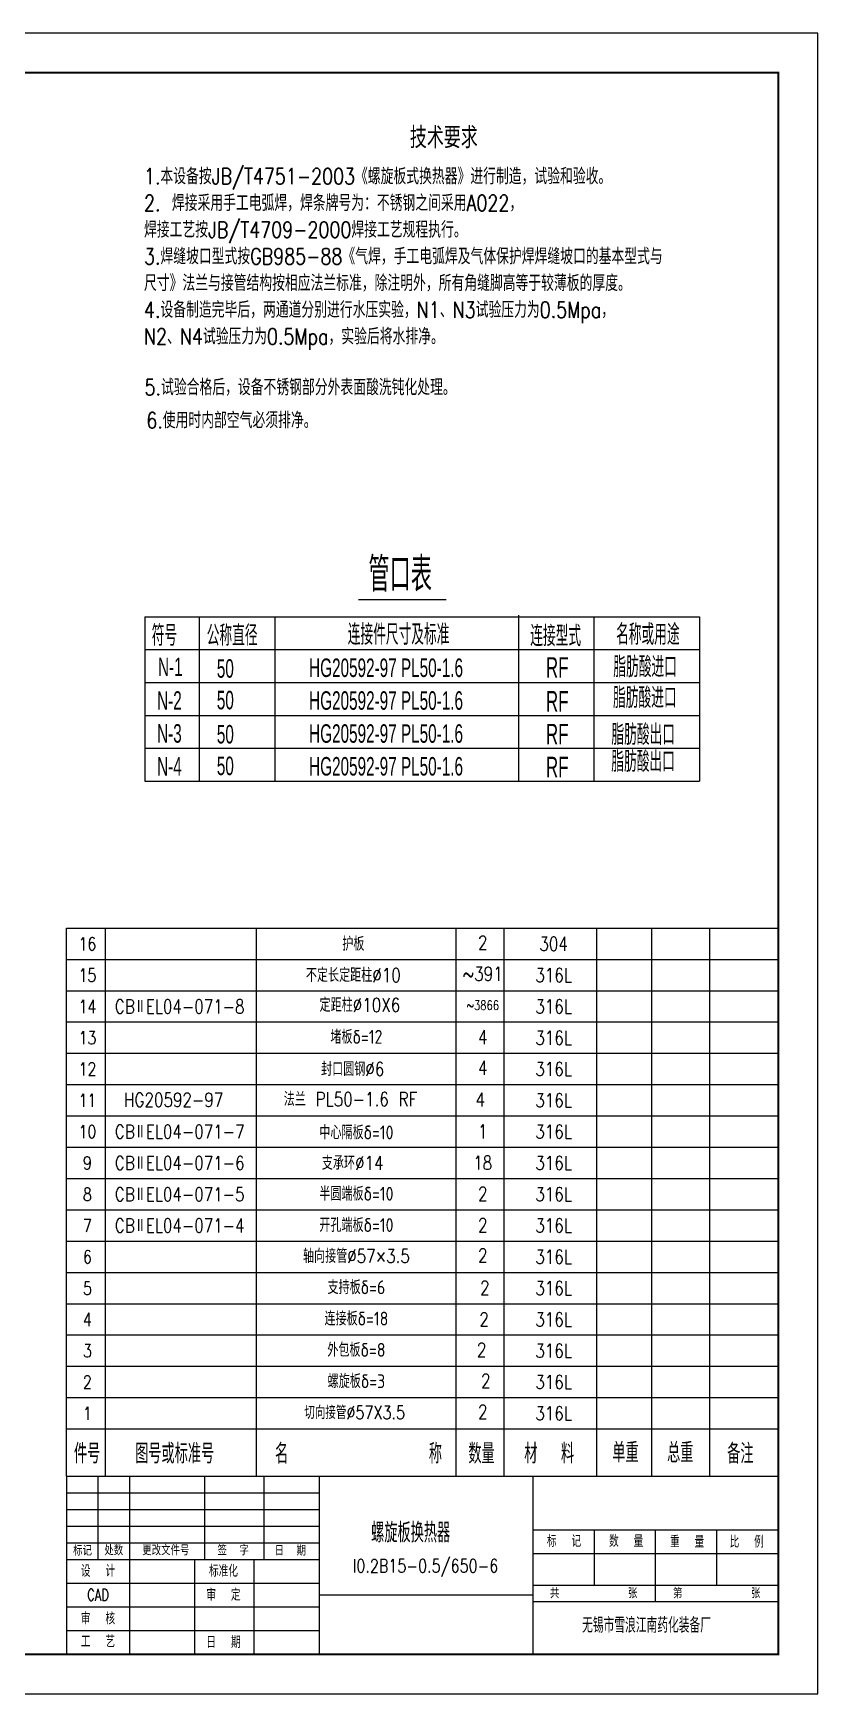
# Model space of a CAD drawing. Extents: x -7976 to 5804, y -7723 to 1555.
# Drawn here: x 3820 to 5804, y -7712 to -3512 of the extents above; entities that cross this region are included whole.
import ezdxf
from ezdxf.enums import TextEntityAlignment as Align

# ---------------------------------------------------------------- set-up
doc = ezdxf.new("R2010")
doc.units = 0
doc.layers.get('0').update_dxf_attribs({"linetype": 'CONTINUOUS'})
for name, color, linetype in [('1轮廓实线层', 7, 'CONTINUOUS'), ('2细线层', 3, 'CONTINUOUS'), ('6文字层', 3, 'CONTINUOUS'), ('A', 2, 'CONTINUOUS'), ('B', 7, 'CONTINUOUS'), ('LAYER2', 3, 'CONTINUOUS'), ('LAYER5', 2, 'CONTINUOUS')]:
    doc.layers.add(name, color=color, linetype=linetype)
doc.styles.add('HZ', font='theitc.shx', dxfattribs={"width": 0.7, "bigfont": 'hztxt.shx'})
doc.styles.add('PC_TEXTSTYLE', font='txt.shx', dxfattribs={"width": 0.8, "bigfont": 'hzfs.shx'})
doc.styles.get("Standard").update_dxf_attribs({"font": 'isocp.shx', "width": 0.707, "bigfont": 'hztxt.shx'})

msp = doc.modelspace()

# ---------------------------------------------------------------- linework, layer by layer
for p, q in [((3904, -7162.4), (5704, -7162.4)), ((3904, -7162.4), (3904, -7612.4)), ((4544, -7612.4), (4544, -7162.4)), ((5084, -7612.4), (5084, -7162.4)), ((5084, -7297.4), (5704, -7297.4)), ((3904, -7372.4), (4544, -7372.4)), ((4544, -7462.4), (5084, -7462.4)), ((5084, -7437.4), (5704, -7437.4)), ((5084, -7479.4), (5704, -7479.4))]:
    msp.add_line(p, q)
at = {"const_width": 5}
msp.add_lwpolyline([(114, -7612.4), (5704, -7612.4), (5704, -3612.4), (114, -3612.4)], close=True, dxfattribs=at)
at = {"layer": '1轮廓实线层'}
for p, q in [((3904, -7162.4), (3904, -5775.8)), ((3904, -5775.8), (5704, -5775.8))]:
    msp.add_line(p, q, dxfattribs=at)
at = {"layer": '2细线层'}
for p, q in [((4003, -7162.4), (4003, -5775.8)), ((4384.7, -7162.4), (4384.7, -5775.8)), ((4889.6, -7162.4), (4889.6, -5775.8)), ((5010.8, -7162.4), (5010.8, -5775.8)), ((5245.4, -7162.4), (5245.4, -5775.8)), ((5384.4, -7162.4), (5384.4, -5775.8)), ((5530.8, -7162.4), (5530.8, -5775.8)), ((3904, -5854.9), (5704, -5854.9)), ((3904, -5934.1), (5704, -5934.1)), ((3904, -6013.3), (5704, -6013.3)), ((3904, -6092.4), (5704, -6092.4)), ((3904, -6171.6), (5704, -6171.6)), ((3904, -6250.8), (5704, -6250.8)), ((3904, -6329.9), (5704, -6329.9)), ((3904, -6409.1), (5704, -6409.1)), ((3904, -6488.3), (5704, -6488.3)), ((3904, -6567.4), (5704, -6567.4)), ((3904, -6646.6), (5704, -6646.6)), ((3904, -6725.8), (5704, -6725.8)), ((3904, -6804.9), (5704, -6804.9)), ((3904, -6884.1), (5704, -6884.1)), ((3904, -6963.3), (5704, -6963.3)), ((3904, -7042.4), (5704, -7042.4))]:
    msp.add_line(p, q, dxfattribs=at)
at = {"layer": 'A'}
for p, q in [((4642.7, -4944.5), (4864.1, -4944.5)), ((4102.3, -4988.3), (5504.8, -4988.3)), ((4102.3, -4988.3), (4102.3, -5404.3)), ((5504.8, -4988.3), (5504.8, -5404.3)), ((4102.3, -5404.3), (5504.8, -5404.3))]:
    msp.add_line(p, q, dxfattribs=at)
at = {"layer": 'B'}
for p, q in [((4239.6, -4988.3), (4239.6, -5404.3)), ((4431.3, -4988.6), (4431.3, -5404.3)), ((5046.9, -4984.7), (5046.9, -5404.3)), ((5237.5, -4988.3), (5237.5, -5404.3)), ((4102.3, -5071.5), (5504.8, -5071.5)), ((4102.3, -5154.7), (5504.8, -5154.7)), ((4102.3, -5237.9), (5504.8, -5237.9)), ((4102.3, -5321.1), (5504.8, -5321.1))]:
    msp.add_line(p, q, dxfattribs=at)
at = {"layer": 'LAYER2'}
for p, q in [((5804, -3512.4), (-136, -3512.4)), ((5804, -7712.4), (5804, -3512.4)), ((3984, -7372.4), (3984, -7162.4)), ((4064, -7612.4), (4064, -7162.4)), ((4254, -7372.4), (4254, -7162.4)), ((4404, -7372.4), (4404, -7162.4)), ((3904, -7204.4), (4544, -7204.4)), ((3904, -7246.4), (4544, -7246.4)), ((3904, -7288.4), (4544, -7288.4)), ((5239, -7437.4), (5239, -7297.4)), ((5394, -7479.4), (5394, -7297.4)), ((5549, -7437.4), (5549, -7297.4)), ((3904, -7330.4), (4544, -7330.4)), ((4229, -7612.4), (4229, -7372.4)), ((4379, -7612.4), (4379, -7372.4)), ((5084, -7357.4), (5704, -7357.4)), ((3904, -7432.4), (4544, -7432.4)), ((3904, -7492.4), (4544, -7492.4)), ((3904, -7552.4), (4544, -7552.4)), ((-136, -7712.4), (5804, -7712.4))]:
    msp.add_line(p, q, dxfattribs=at)

# ---------------------------------------------------------------- texts
at = {"layer": '2细线层', "style": 'PC_TEXTSTYLE', "width": 0.8}
for s, p in [('5.试验合格后，设备不锈钢部分外表面酸洗钝化处理。', (4101.6, -4428.2)), ('6.使用时内部空气必须排净。', (4106, -4511.7))]:
    msp.add_text(s, height=40.5, dxfattribs=at).set_placement(p)
at = {"layer": '2细线层', "style": 'PC_TEXTSTYLE'}
for s, insert, char_height, attachment_point in [('1.本设备按JB/T4751-2003《螺旋板式换热器》进行制造，试验和验收。\\P2. 焊接采用手工电弧焊，焊条牌号为：不锈钢之间采用A022，\\P焊接工艺按JB/T4709-2000焊接工艺规程执行。\\P3.焊缝坡口型式按GB985-88《气焊，手工电弧焊及气体保护焊焊缝坡口的基本型式与\\P尺寸》法兰与接管结构按相应法兰标准，除注明外，所有角缝脚高等于较薄板的厚度。\\P4.设备制造完毕后，两通道分别进行水压实验，N1、N3试验压力为0.5Mpa，\\PN2、N4试验压力为0.5Mpa，实验后将水排净。', (4100.1, -3854.1), 40.5, 1), ('护板', (4629.5, -5815.6), 35, 5), ('2', (4956.8, -5812.5), 35, 5), ('16', (3957, -5815.8), 32.99, 5), ('304', (5135.9, -5815.7), 35, 5), ('15', (3957, -5894.9), 32.99, 5), ('不定长定距柱%%c10', (4629.5, -5894.8), 35, 5), ('~391', (4956.8, -5891.7), 35, 5), ('316L', (5135.9, -5894.8), 35, 5), ('14', (3957, -5974.1), 32.99, 5), ('CBⅡEL04-071-8', (4190.4, -5974.1), 35, 5), ('定距柱%%c10X6', (4646.1, -5970.2), 35, 5), ('~3866', (4956.8, -5970.9), 23.08, 5), ('316L', (5135.9, -5974), 35, 5), ('13', (3957, -6053.3), 32.99, 5), ('堵板δ=12', (4637.3, -6051), 35, 5), ('4', (4956.7, -6051.5), 35, 5), ('316L', (5135.9, -6053.2), 35, 5), ('12', (3957, -6132.4), 32.99, 5), ('封口圆钢%%c6', (4627.8, -6132.3), 35, 5), ('4', (4956.8, -6129.2), 35, 5), ('316L', (5135.9, -6132.3), 35, 5), ('11', (3957, -6211.6), 32.99, 5), ('HG20592-97', (4175.1, -6210.2), 35, 5), ('法兰 PL50-1.6 RF', (4622.2, -6208.5), 35, 5), ('4', (4950.6, -6209.8), 35, 5), ('316L', (5135.9, -6211.5), 35, 5), ('10', (3957, -6290.8), 32.99, 5), ('CBⅡEL04-071-7', (4190.4, -6290.7), 35, 5), ('中心隔板δ=10', (4637.3, -6292.7), 35, 5), ('1', (4956.7, -6290.2), 35, 5), ('316L', (5135.9, -6290.7), 35, 5), ('9', (3957, -6369.9), 33, 5), ('CBⅡEL04-071-6', (4190.4, -6369.9), 35, 5), ('支承环%%c14', (4627.8, -6369.8), 35, 5), ('18', (4956.7, -6369.3), 35, 5), ('316L', (5135.9, -6369.8), 35, 5), ('8', (3957, -6449.1), 33, 5), ('CBⅡEL04-071-5', (4190.4, -6449.1), 35, 5), ('半圆端板δ=10', (4637.3, -6447.8), 35, 5), ('2', (4956.7, -6448.1), 35, 5), ('316L', (5135.9, -6449), 35, 5), ('开孔端板δ=10', (4637.3, -6527), 35, 5), ('2', (4956.7, -6527.3), 35, 5), ('7', (3957, -6528.3), 33, 5), ('CBⅡEL04-071-4', (4190.4, -6528.2), 35, 5), ('316L', (5135.9, -6528.2), 35, 5), ('6', (3957, -6607.4), 33, 5), ('轴向接管%%C57×3.5', (4637.3, -6605.2), 35, 5), ('2', (4956.7, -6603.6), 35, 5), ('316L', (5135.9, -6607.3), 35, 5), ('5', (3957, -6686.6), 33, 5), ('支持板δ=6', (4637.3, -6684.3), 35, 5), ('2', (4962.2, -6685.8), 35, 5), ('316L', (5135.9, -6686.5), 35, 5), ('4', (3957, -6765.8), 33, 5), ('连接板δ=18', (4637.3, -6763.5), 35, 5), ('2', (4960.1, -6765.3), 35, 5), ('316L', (5135.9, -6765.7), 35, 5), ('3', (3957, -6844.9), 33, 5), ('外包板δ=8', (4637.3, -6842.7), 35, 5), ('2', (4954, -6842.7), 35, 5), ('316L', (5135.9, -6844.8), 35, 5), ('2', (3957, -6924.1), 33, 5), ('螺旋板δ=3', (4637.3, -6921.8), 35, 5), ('2', (4964.4, -6920.8), 35, 5), ('316L', (5135.9, -6924), 35, 5), ('1', (3957, -7003.3), 33, 5), ('切向接管%%c57X3.5', (4632.9, -7000.9), 33.264, 5), ('2', (4956.7, -6999.4), 35, 5), ('316L', (5135.9, -7003.2), 35, 5), ('I0.2B15-0.5/650-6', (4812.1, -7394.4), 33.25, 5)]:
    msp.add_mtext(s, dxfattribs=dict(at, insert=insert, char_height=char_height, attachment_point=attachment_point))
at = {"layer": '6文字层', "style": 'PC_TEXTSTYLE', "width": 0.667}
for s, p in [('件号', (3956.3, -7102.4)), ('图号或标准号', (4177.7, -7102.4)), ('名           称', (4642.6, -7102.4)), ('数量', (4953.7, -7102.4)), ('材  料', (5124.8, -7102.4)), ('单重', (5317.7, -7100)), ('总重', (5456.3, -7100)), ('备注', (5608.2, -7102.4))]:
    msp.add_text(s, height=50, dxfattribs=at).set_placement(p, align=Align.MIDDLE)
at = {"layer": '6文字层', "ltscale": 5, "style": 'PC_TEXTSTYLE', "width": 0.667}
msp.add_text('螺旋板换热器', height=49.92, dxfattribs=at).set_placement((4674.6, -7329.7))
at = {"layer": '6文字层', "insert": (4772.5, -3749.7), "char_height": 53.63, "attachment_point": 1, "style": 'PC_TEXTSTYLE'}
msp.add_mtext('技术要求', dxfattribs=at)
at = {"layer": 'B', "style": 'HZ', "width": 0.618}
for s, height, p in [('管口表', 86.67, (4667.6, -4924.6)), ('符号', 52, (4119.7, -5061.8)), ('公称直径', 52, (4258.8, -5061.8)), ('连接件尺寸及标准', 52, (4615.4, -5059.3)), ('连接型式', 52, (5076.9, -5062.9)), ('名称或用途', 52, (5294, -5059.3)), ('N-1', 46.8, (4135.5, -5138.3)), ('50', 46.8, (4284.3, -5142.5)), ('HG20592-97 PL50-1.6', 46.8, (4517.7, -5140.7)), ('RF', 52, (5116.4, -5142.6)), ('N-2', 46.8, (4133.2, -5223.6)), ('50', 46.8, (4284.3, -5222.5)), ('HG20592-97 PL50-1.6', 46.8, (4517.7, -5223.6)), ('RF', 52, (5116.4, -5228.1)), ('N-3', 46.8, (4133.2, -5306.8)), ('50', 46.8, (4284.3, -5308.9)), ('HG20592-97 PL50-1.6', 46.8, (4517.7, -5307.1)), ('RF', 52, (5116.4, -5311.3)), ('脂肪酸出口', 52, (5282.2, -5312.5)), ('N-4', 46.8, (4133.2, -5390)), ('50', 46.8, (4284.3, -5388.9)), ('HG20592-97 PL50-1.6', 46.8, (4517.7, -5390)), ('RF', 52, (5116.4, -5394.5))]:
    msp.add_text(s, height=height, dxfattribs=at).set_placement(p)
at = {"layer": 'B', "lineweight": -2, "style": 'HZ', "width": 0.618}
for s, p in [('脂肪酸进口', (5287, -5141.3)), ('脂肪酸进口', (5286.3, -5219.2)), ('脂肪酸出口', (5281.9, -5380.7))]:
    msp.add_text(s, height=52, dxfattribs=at).set_placement(p)
at = {"layer": 'LAYER2', "insert": (5371, -7539.2), "char_height": 38.4, "attachment_point": 5}
msp.add_mtext('\\Ftxt.shx,hzfs.shx;无锡市雪浪江南药化装备厂', dxfattribs=at)
at = {"layer": 'LAYER5', "attachment_point": 5}
for s, insert, char_height in [('\\Ftxt.shx,hzfs.shx;数  量', (5319.4, -7326.1), 30), ('\\Ftxt.shx,hzfs.shx;标记', (3944.7, -7350.3), 25), ('\\Ftxt.shx,hzfs.shx;处数', (4023.6, -7349.6), 25), ('\\Ftxt.shx,hzfs.shx;更改文件号', (4155.3, -7349.6), 25), ('\\Ftxt.shx,hzfs.shx;签  字', (4325.7, -7349.6), 25), ('\\Ftxt.shx,hzfs.shx;日  期', (4470, -7350.5), 25), ('\\Ftxt.shx,hzfs.shx;标  记', (5162.3, -7326.2), 30), ('\\Ftxt.shx,hzfs.shx;重  量', (5473.6, -7327.7), 30), ('\\Ftxt.shx,hzfs.shx;比  例', (5624.3, -7327.9), 30), ('\\Ftxt.shx,hzfs.shx;设  计', (3983.8, -7401.6), 30), ('\\Ftxt.shx,hzfs.shx;标准化', (4301.1, -7401.6), 30), ('\\Ftxt.shx,hzfs.shx;CAD', (3983.8, -7462.1), 30), ('\\Ftxt.shx,hzfs.shx;审  定', (4301.1, -7462.1), 30), ('\\Ftxt.shx,hzfs.shx;共           张', (5237.3, -7458.2), 25), ('\\Ftxt.shx,hzfs.shx;第           张', (5548.5, -7458.2), 25), ('\\Ftxt.shx,hzfs.shx;审  核', (3983.8, -7522), 30), ('\\Ftxt.shx,hzfs.shx;工  艺', (3983.8, -7579.9), 30), ('\\Ftxt.shx,hzfs.shx;日  期', (4301.1, -7581.8), 30)]:
    msp.add_mtext(s, dxfattribs=dict(at, insert=insert, char_height=char_height))

doc.saveas('drawing.dxf')
